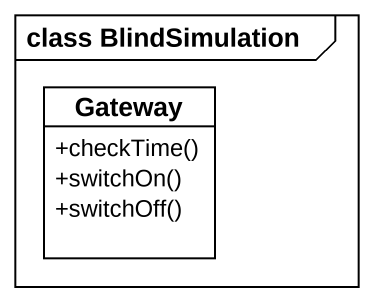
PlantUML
@startuml
mainframe class BlindSimulation
hide circle
hide empty members
skinparam classAttributeIconSize 0
class Gateway {
  +checkTime()
  +switchOn()
  +switchOff()
}
@enduml
